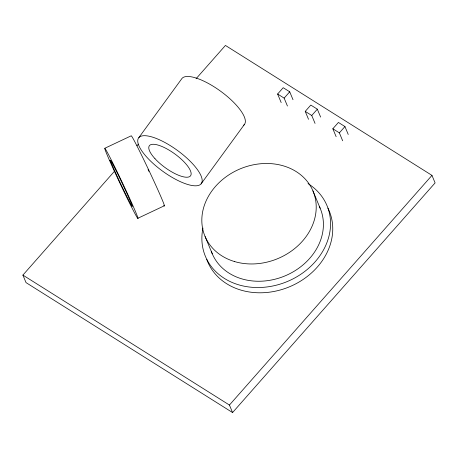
<?xml version="1.0" encoding="UTF-8"?>
<svg xmlns="http://www.w3.org/2000/svg" width="458" height="458" viewBox="0 0 458 458"><rect width="100%" height="100%" fill="white"/><g stroke="black" fill="none" stroke-linecap="round" stroke-linejoin="round"><path stroke-width="0.69" d="M138.843 137.618L182.009 78.404A38.793 12.744 36.1 0 1 222.869 92.905A38.793 12.744 36.1 0 1 243.404 125.423M201.085 183.881A38.793 12.744 36.1 0 0 161.668 140.829A38.793 12.744 36.1 0 0 147.138 157.541A38.793 12.744 36.1 0 0 201.085 183.881L244.251 124.673M196.093 78.707L225.433 45.439L431.968 175.385L435.1 182.902L232.567 412.561L26.032 282.615L22.9 275.098L114.7 171M136.942 145.781L138.362 144.173M281.189 102.592L277.622 94.022L283.199 87.701L289.719 91.806L293.011 99.718M287.441 106.038L284.143 98.127L289.719 91.806M308.526 119.309L305.234 111.391L310.81 105.071L317.331 109.176L320.623 117.088M315.052 123.408L311.755 115.496L317.331 109.176M336.138 136.679L332.846 128.767L338.416 122.446L344.943 126.545L348.235 134.463M342.658 140.783L339.367 132.866L344.943 126.545M232.567 412.561L229.435 405.044L431.968 175.385M104.71 148.312L131.177 135.826A38.793 1.202 64.7 0 1 149.932 172.574A38.793 1.202 64.7 0 1 163.787 205.304M137.892 218.254L164.353 205.768M277.622 94.022L284.143 98.127M305.234 111.391L311.755 115.496M332.846 128.767L339.367 132.866M22.9 275.098L229.435 405.044M312.946 190.912L320.142 208.201M205.098 236.54L212.294 253.829M327.934 208.15A65.872 54.737 -22.6 0 1 289.868 286.634A65.872 54.737 -22.6 0 1 206.753 259.417M308.022 183.612A65.872 54.737 -22.6 0 1 287.676 281.372A65.872 54.737 -22.6 0 1 202.951 228.067M319.266 206.283A58.55 48.657 -22.6 0 1 284.899 275.939A58.55 48.657 -22.6 0 1 211.281 251.202M148.049 169.546A25.505 0.79 64.7 0 1 148.907 171.355M234.376 261.507A58.55 48.657 -22.6 0 0 316.043 203.272A58.55 48.657 -22.6 0 0 226.636 176.393A58.55 48.657 -22.6 0 0 234.376 261.507M113.59 168.332A25.505 0.79 64.7 0 0 131.835 205.968A25.505 0.79 64.7 0 0 118.479 175.546A25.505 0.79 64.7 0 0 113.59 168.332M109.571 160.54A38.793 1.202 64.7 0 0 137.326 217.79A38.793 1.202 64.7 0 0 117.008 171.515A38.793 1.202 64.7 0 0 109.571 160.54M154.953 158.64A25.505 8.381 36.1 0 0 190.425 175.958A25.505 8.381 36.1 0 0 164.514 147.653A25.505 8.381 36.1 0 0 154.953 158.64"/></g></svg>
